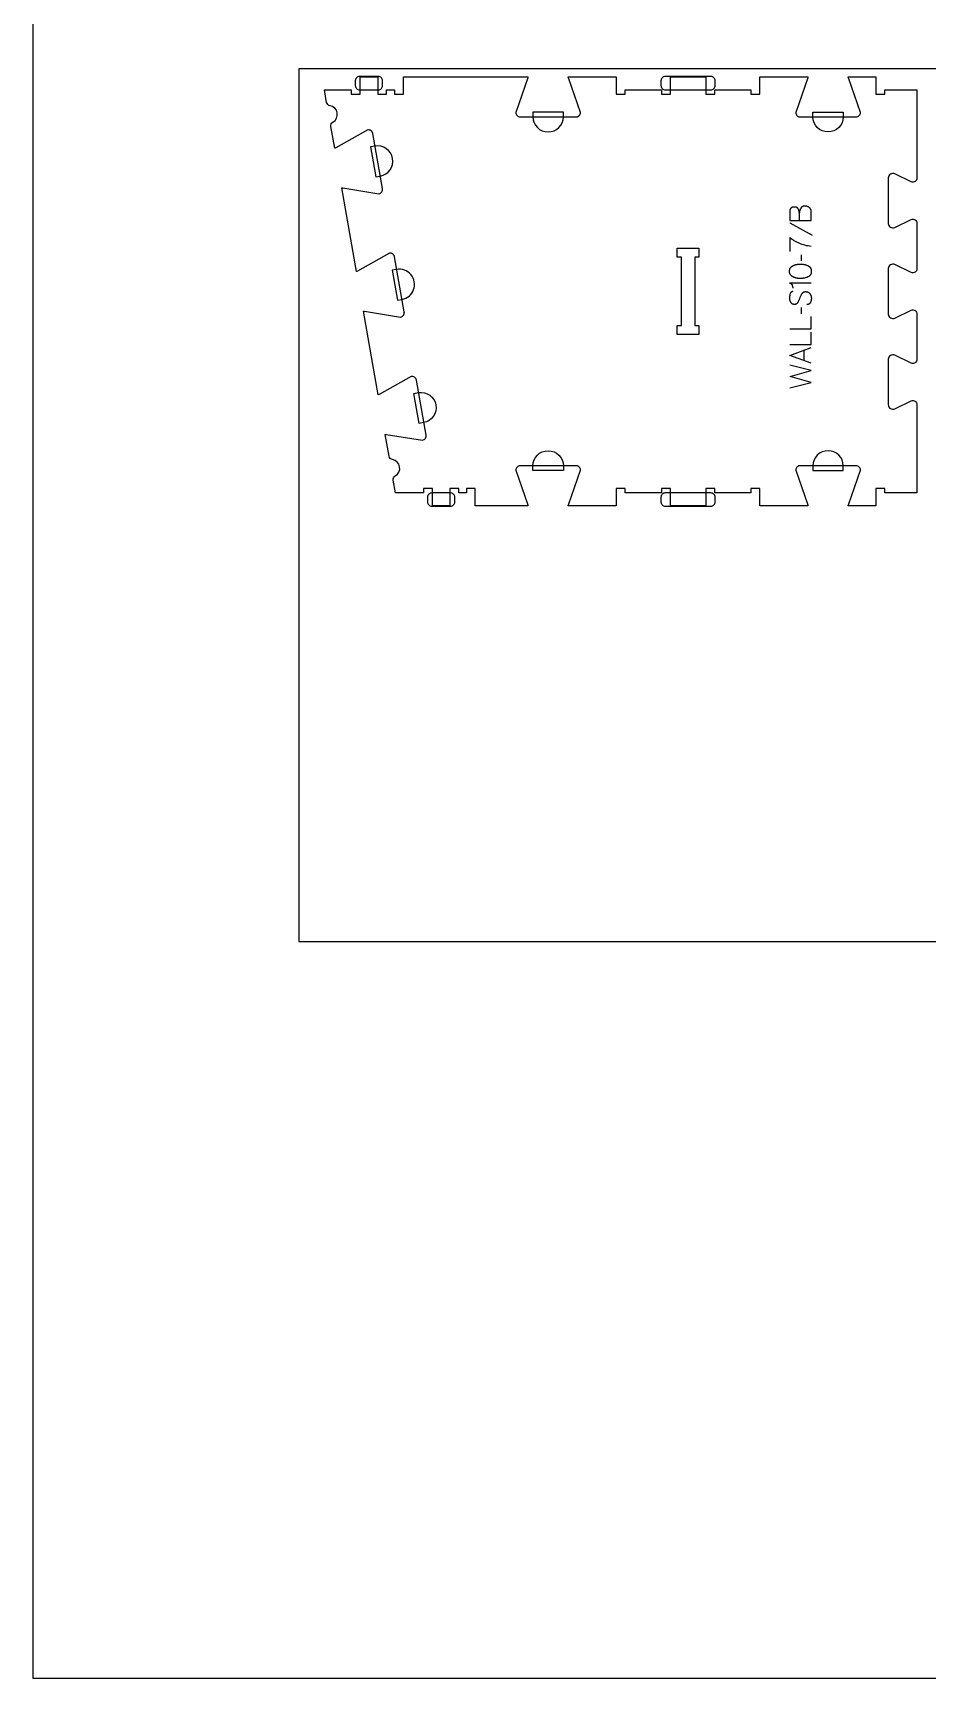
# Model space of a CAD drawing. Extents: x -1151 to 2032, y -10461 to -4867.
# Drawn here: x -1151 to 98, y -10461 to -8161 of the extents above; entities that cross this region are included whole.
import ezdxf

# ---------------------------------------------------------------- set-up
doc = ezdxf.new("R2010")
doc.units = 0
for name, color, linetype in [('0_SHEET_SPRUCEPLY_2440X122', 1, 'CONTINUOUS'), ('1_ANYTOOL_1MMDEEP_LABELS_S', 2, 'CONTINUOUS'), ('3_ANYTOOL_CUTTHROUGH_INSID', 4, 'CONTINUOUS'), ('4_ANYTOOL_CUTTHROUGH_OUTSI', 5, 'CONTINUOUS'), ('5_ANYTOOL_HALF_MILL_9MM_IN', 3, 'CONTINUOUS'), ('DONOTCUT', 18, 'CONTINUOUS')]:
    doc.layers.add(name, color=color, linetype=linetype)

msp = doc.modelspace()

# ---------------------------------------------------------------- linework, layer by layer
at = {"layer": '0_SHEET_SPRUCEPLY_2440X122'}
msp.add_lwpolyline([(-779.5, -8211.2), (-779.5, -9431.2), (1660.5, -9431.2), (1660.5, -8211.2)], close=True, dxfattribs=at)
at = {"layer": '1_ANYTOOL_1MMDEEP_LABELS_S'}
for points in [[(-93.9, -8423.3), (-63.9, -8423.3), (-63.9, -8413.6), (-63.9, -8411.1), (-63.9, -8410.9), (-63.9, -8410.7), (-63.9, -8410.4), (-63.9, -8410.2), (-63.9, -8410), (-63.9, -8409.8), (-63.9, -8409.6), (-64, -8409.4), (-64, -8409.2), (-64.1, -8409), (-64.1, -8408.8), (-64.2, -8408.6), (-64.2, -8408.4), (-64.3, -8408.2), (-64.4, -8408), (-64.4, -8407.8), (-64.5, -8407.7), (-64.6, -8407.5), (-64.7, -8407.3), (-64.8, -8407.1), (-64.9, -8407), (-65, -8406.8), (-65.1, -8406.7), (-65.3, -8406.5), (-65.4, -8406.3), (-65.5, -8406.2), (-65.7, -8406), (-65.8, -8405.9), (-66, -8405.8), (-66.1, -8405.6), (-66.3, -8405.5), (-66.5, -8405.4), (-66.6, -8405.2), (-66.8, -8405.1), (-67, -8405), (-67.1, -8404.9), (-67.3, -8404.8), (-67.5, -8404.6), (-67.7, -8404.5), (-67.8, -8404.4), (-68, -8404.3), (-68.2, -8404.3), (-68.4, -8404.2), (-68.6, -8404.1), (-68.8, -8404), (-68.9, -8403.9), (-69.1, -8403.9), (-69.3, -8403.8), (-69.5, -8403.7), (-69.7, -8403.7), (-69.9, -8403.6), (-70.1, -8403.6), (-70.3, -8403.5), (-70.5, -8403.5), (-70.7, -8403.4), (-70.9, -8403.4), (-71.1, -8403.4), (-71.3, -8403.3), (-71.5, -8403.3), (-71.7, -8403.3), (-71.9, -8403.3), (-72.1, -8403.3), (-72.3, -8403.3), (-72.5, -8403.3), (-72.7, -8403.3), (-73, -8403.3), (-73.2, -8403.3), (-73.5, -8403.3), (-73.7, -8403.3), (-73.9, -8403.4), (-74.1, -8403.4), (-74.4, -8403.5), (-74.6, -8403.5), (-74.8, -8403.6), (-75, -8403.6), (-75.2, -8403.7), (-75.4, -8403.8), (-75.6, -8403.8), (-75.8, -8403.9), (-76, -8404), (-76.1, -8404.1), (-76.2, -8404.1), (-76.2, -8404.1), (-76.3, -8404.2), (-76.4, -8404.2), (-76.5, -8404.3), (-76.6, -8404.4), (-76.7, -8404.4), (-76.7, -8404.5), (-76.8, -8404.5), (-76.9, -8404.6), (-77, -8404.7), (-77.1, -8404.7), (-77.1, -8404.8), (-77.2, -8404.8), (-77.3, -8404.9), (-77.4, -8405), (-77.4, -8405.1), (-77.5, -8405.1), (-77.6, -8405.2), (-77.6, -8405.3), (-77.7, -8405.4), (-77.8, -8405.5), (-78, -8405.7), (-78.1, -8405.8), (-78.2, -8406), (-78.3, -8406.2), (-78.5, -8406.6), (-78.7, -8406.9), (-78.9, -8407.3), (-79.1, -8407.7), (-79.3, -8408.1), (-79.4, -8408.5), (-79.6, -8408.9), (-79.7, -8409.3), (-79.9, -8409.7), (-80, -8410.1), (-80.1, -8410.6), (-80.2, -8411), (-80.2, -8411.4), (-80.3, -8411.9), (-80.4, -8412.3), (-80.4, -8412.8)], [(-80.3, -8423.3), (-80.4, -8412.8), (-80.4, -8412.4), (-80.5, -8412), (-80.5, -8411.6), (-80.6, -8411.2), (-80.6, -8410.9), (-80.7, -8410.5), (-80.8, -8410.1), (-80.9, -8409.8), (-81, -8409.4), (-81.1, -8409), (-81.2, -8408.7), (-81.4, -8408.4), (-81.5, -8408), (-81.6, -8407.7), (-81.8, -8407.4), (-82, -8407.1), (-82, -8407), (-82.1, -8406.9), (-82.1, -8406.8), (-82.1, -8406.8), (-82.2, -8406.7), (-82.2, -8406.6), (-82.3, -8406.6), (-82.3, -8406.5), (-82.4, -8406.4), (-82.5, -8406.3), (-82.5, -8406.3), (-82.6, -8406.2), (-82.6, -8406.2), (-82.7, -8406.1), (-82.8, -8406), (-82.8, -8406), (-82.9, -8405.9), (-82.9, -8405.9), (-83, -8405.8), (-83.1, -8405.7), (-83.2, -8405.7), (-83.2, -8405.6), (-83.3, -8405.6), (-83.4, -8405.5), (-83.4, -8405.5), (-83.5, -8405.4), (-83.6, -8405.4), (-83.7, -8405.4), (-83.8, -8405.3), (-83.8, -8405.3), (-83.9, -8405.2), (-84, -8405.2), (-84.1, -8405.1), (-84.2, -8405.1), (-84.4, -8405), (-84.6, -8405), (-84.7, -8404.9), (-84.9, -8404.9), (-85.1, -8404.8), (-85.4, -8404.8), (-85.6, -8404.7), (-85.8, -8404.7), (-86, -8404.6), (-86.2, -8404.6), (-86.5, -8404.6), (-86.7, -8404.6), (-87, -8404.6), (-87.2, -8404.6), (-87.5, -8404.6), (-87.9, -8404.6), (-88.1, -8404.6), (-88.3, -8404.6), (-88.4, -8404.6), (-88.6, -8404.6), (-88.8, -8404.6), (-89, -8404.7), (-89.2, -8404.7), (-89.3, -8404.7), (-89.5, -8404.8), (-89.7, -8404.8), (-89.8, -8404.8), (-90, -8404.9), (-90.2, -8404.9), (-90.3, -8405), (-90.5, -8405), (-90.6, -8405.1), (-90.7, -8405.2), (-90.9, -8405.2), (-91, -8405.3), (-91.2, -8405.4), (-91.3, -8405.4), (-91.4, -8405.5), (-91.5, -8405.6), (-91.7, -8405.7), (-91.8, -8405.8), (-91.9, -8405.8), (-92, -8405.9), (-92.1, -8406), (-92.2, -8406.1), (-92.3, -8406.2), (-92.4, -8406.3), (-92.5, -8406.4), (-92.6, -8406.6), (-92.7, -8406.7), (-92.8, -8406.8), (-92.9, -8406.9), (-93, -8407), (-93, -8407.2), (-93.1, -8407.3), (-93.2, -8407.4), (-93.2, -8407.6), (-93.3, -8407.7), (-93.4, -8407.9), (-93.4, -8408), (-93.5, -8408.2), (-93.5, -8408.3), (-93.6, -8408.5), (-93.6, -8408.6), (-93.7, -8408.8), (-93.7, -8409), (-93.8, -8409.1), (-93.8, -8409.3), (-93.8, -8409.5), (-93.8, -8409.7), (-93.9, -8409.9), (-93.9, -8410.1), (-93.9, -8410.2), (-93.9, -8410.4), (-93.9, -8410.8), (-93.9, -8411.2), (-93.9, -8423.3)], [(-93.5, -8426.8), (-62.7, -8443.9)], [(-63.9, -8459.7), (-66.1, -8459.4), (-68.3, -8459), (-70.5, -8458.6), (-72.6, -8458.1), (-76.6, -8456.9), (-77.7, -8456.5), (-78.7, -8456.1), (-79.8, -8455.7), (-80.7, -8455.3), (-84, -8453.8), (-84.9, -8453.3), (-85.9, -8452.8), (-86.8, -8452.3), (-87.8, -8451.7), (-88.7, -8451.1), (-89.7, -8450.5), (-90.6, -8449.8), (-91.6, -8449.1), (-93.9, -8447.3), (-93.9, -8466.9)], [(-77.8, -8471.2), (-77.7, -8480)], [(-89.4, -8522.8), (-89.5, -8522.8), (-89.6, -8522.8), (-89.7, -8522.8), (-89.8, -8522.8), (-89.9, -8522.8), (-90, -8522.8), (-90.1, -8522.9), (-90.2, -8522.9), (-90.3, -8522.9), (-90.3, -8522.9), (-90.4, -8522.9), (-90.5, -8522.9), (-90.6, -8523), (-90.7, -8523), (-90.7, -8523), (-90.8, -8523), (-90.9, -8523.1), (-91, -8523.1), (-91.1, -8523.1), (-91.1, -8523.2), (-91.2, -8523.2), (-91.3, -8523.2), (-91.3, -8523.3), (-91.4, -8523.3), (-91.5, -8523.3), (-91.6, -8523.4), (-91.6, -8523.4), (-91.7, -8523.5), (-91.7, -8523.5), (-91.8, -8523.6), (-91.9, -8523.6), (-91.9, -8523.7), (-92, -8523.7), (-92.1, -8523.8), (-92.1, -8523.8), (-92.2, -8523.9), (-92.2, -8524), (-92.3, -8524), (-92.3, -8524.1), (-92.4, -8524.2), (-92.4, -8524.2), (-92.5, -8524.3), (-92.5, -8524.4), (-92.6, -8524.4), (-92.6, -8524.5), (-92.7, -8524.6), (-92.7, -8524.6), (-92.8, -8524.7), (-92.8, -8524.8), (-92.9, -8524.9), (-92.9, -8525), (-93, -8525.1), (-93.1, -8525.3), (-93.1, -8525.5), (-93.2, -8525.7), (-93.3, -8525.9), (-93.3, -8526.1), (-93.6, -8526.9), (-93.8, -8527.7), (-93.9, -8528.5), (-94.1, -8529.2), (-94.1, -8529.6), (-94.2, -8530), (-94.2, -8530.4), (-94.2, -8530.7), (-94.3, -8531.1), (-94.3, -8531.5), (-94.3, -8531.8), (-94.3, -8532.2), (-94.3, -8532.4), (-94.3, -8532.6), (-94.3, -8532.8), (-94.3, -8533), (-94.2, -8533.2), (-94.2, -8533.3), (-94.2, -8533.5), (-94.2, -8533.7), (-94.1, -8533.9), (-94.1, -8534.1), (-94.1, -8534.3), (-94, -8534.4), (-94, -8534.6), (-93.9, -8534.8), (-93.9, -8535), (-93.8, -8535.2), (-93.8, -8535.3), (-93.7, -8535.5), (-93.6, -8535.7), (-93.6, -8535.8), (-93.5, -8536), (-93.4, -8536.2), (-93.3, -8536.4), (-93.3, -8536.5), (-93.2, -8536.7), (-93.1, -8536.8), (-93, -8537), (-92.9, -8537.2), (-92.8, -8537.3), (-92.7, -8537.5), (-92.6, -8537.6), (-92.5, -8537.8), (-92.4, -8538), (-92.2, -8538.1), (-92.1, -8538.2), (-92, -8538.4), (-91.9, -8538.5), (-91.7, -8538.6), (-91.6, -8538.8), (-91.5, -8538.9), (-91.3, -8539), (-91.2, -8539.1), (-91, -8539.2), (-90.9, -8539.3), (-90.7, -8539.4), (-90.6, -8539.5), (-90.4, -8539.6), (-90.3, -8539.7), (-90.1, -8539.7), (-89.9, -8539.8), (-89.8, -8539.9), (-89.6, -8539.9), (-89.4, -8540), (-89.2, -8540), (-89, -8540.1), (-88.9, -8540.1), (-88.7, -8540.2), (-88.5, -8540.2), (-88.3, -8540.2), (-88.1, -8540.3), (-87.9, -8540.3), (-87.7, -8540.3), (-87.5, -8540.3), (-87.3, -8540.3), (-87, -8540.3), (-86.8, -8540.3), (-86.6, -8540.3), (-86.4, -8540.2), (-86.2, -8540.2), (-86, -8540.2), (-85.8, -8540.2), (-85.6, -8540.1), (-85.5, -8540.1), (-85.3, -8540), (-85.1, -8540), (-84.9, -8539.9), (-84.8, -8539.9), (-84.7, -8539.8), (-84.7, -8539.8), (-84.6, -8539.7), (-84.5, -8539.7), (-84.4, -8539.7), (-84.3, -8539.6), (-84.3, -8539.6), (-84.2, -8539.5), (-84.1, -8539.5), (-84, -8539.4), (-83.9, -8539.4), (-83.9, -8539.3), (-83.8, -8539.3), (-83.7, -8539.2), (-83.7, -8539.2), (-83.6, -8539.1), (-83.5, -8539.1), (-83.4, -8539), (-83.4, -8539), (-83.3, -8538.9), (-83.2, -8538.8), (-83.2, -8538.8), (-83.1, -8538.7), (-83, -8538.6), (-82.9, -8538.4), (-82.7, -8538.3), (-82.6, -8538.1), (-82.5, -8538), (-82.4, -8537.8), (-82.3, -8537.6), (-82.2, -8537.5), (-81.8, -8536.7), (-81.4, -8536), (-81.1, -8535.3), (-80.7, -8534.5), (-80.4, -8533.7), (-80, -8532.9), (-79.7, -8532.1), (-79.4, -8531.3), (-79.1, -8530.5), (-78.8, -8529.7), (-78.4, -8528.9), (-78, -8528.1), (-77.7, -8527.4), (-77.3, -8526.6), (-76.9, -8525.9), (-76.5, -8525.2), (-76.3, -8525.1), (-76.2, -8524.9), (-76.1, -8524.8), (-76.1, -8524.7), (-76, -8524.6), (-75.9, -8524.5), (-75.9, -8524.5), (-75.8, -8524.4), (-75.7, -8524.3), (-75.7, -8524.3), (-75.6, -8524.2), (-75.5, -8524.1), (-75.5, -8524.1), (-75.4, -8524), (-75.3, -8524), (-75.3, -8523.9), (-75.2, -8523.9), (-75.1, -8523.8), (-75, -8523.7), (-75, -8523.7), (-74.9, -8523.6), (-74.8, -8523.6), (-74.7, -8523.5), (-74.7, -8523.5), (-74.6, -8523.5), (-74.5, -8523.4), (-74.4, -8523.4), (-74.3, -8523.3), (-74.2, -8523.3), (-74.2, -8523.3), (-74.1, -8523.2), (-74, -8523.2), (-73.9, -8523.2), (-73.8, -8523.1), (-73.7, -8523.1), (-73.6, -8523.1), (-73.5, -8523), (-73.3, -8523), (-73.1, -8523), (-73, -8522.9), (-72.8, -8522.9), (-72.6, -8522.9), (-72.3, -8522.8), (-72.1, -8522.8), (-71.9, -8522.8), (-71.7, -8522.8), (-71.5, -8522.8), (-71.2, -8522.8), (-71, -8522.8), (-70.8, -8522.9), (-70.6, -8522.9), (-70.3, -8522.9), (-70.1, -8523), (-69.9, -8523), (-69.7, -8523.1), (-69.5, -8523.1), (-69.3, -8523.2), (-69.1, -8523.2), (-68.9, -8523.3), (-68.7, -8523.4), (-68.5, -8523.4), (-68.3, -8523.5), (-68.1, -8523.6), (-67.9, -8523.7), (-67.8, -8523.8), (-67.6, -8523.9), (-67.4, -8524), (-67.3, -8524.1), (-67.1, -8524.2), (-66.9, -8524.3), (-66.8, -8524.5), (-66.6, -8524.6), (-66.5, -8524.7), (-66.4, -8524.9), (-66.2, -8525), (-66.1, -8525.2), (-66, -8525.3), (-65.8, -8525.5), (-65.7, -8525.7), (-65.6, -8525.8), (-65.5, -8526), (-65.2, -8526.4), (-65, -8526.7), (-64.8, -8527.1), (-64.7, -8527.5), (-64.5, -8527.9), (-64.3, -8528.2), (-64.3, -8528.4), (-64.2, -8528.6), (-64.1, -8528.8), (-64.1, -8529), (-64, -8529.2), (-64, -8529.4), (-63.9, -8529.6), (-63.9, -8529.8), (-63.8, -8530), (-63.8, -8530.2), (-63.8, -8530.4), (-63.7, -8530.6), (-63.7, -8530.8), (-63.7, -8531), (-63.6, -8531.4), (-63.6, -8531.8), (-63.6, -8532.2), (-63.6, -8532.6), (-63.6, -8533), (-63.6, -8533.4), (-63.7, -8533.8), (-63.7, -8534.2), (-63.8, -8534.6), (-63.9, -8535), (-64, -8535.4), (-64.1, -8535.8), (-64.2, -8536.1), (-64.3, -8536.5), (-64.5, -8536.9), (-64.6, -8537.2), (-64.8, -8537.6), (-65, -8537.9), (-65.1, -8538.3), (-65.2, -8538.4), (-65.3, -8538.6), (-65.5, -8538.8), (-65.6, -8538.9), (-65.7, -8539.1), (-65.8, -8539.2), (-65.9, -8539.3), (-66, -8539.5), (-66.2, -8539.6), (-66.3, -8539.7), (-66.4, -8539.8), (-66.5, -8539.9), (-66.6, -8540), (-66.7, -8540.1), (-66.7, -8540.1), (-66.8, -8540.2), (-66.9, -8540.2), (-67, -8540.2), (-67, -8540.3), (-67.1, -8540.3), (-67.2, -8540.4), (-67.3, -8540.4), (-67.3, -8540.5), (-67.4, -8540.5), (-67.5, -8540.5), (-67.6, -8540.6), (-67.6, -8540.6), (-67.7, -8540.6), (-67.8, -8540.7), (-67.9, -8540.7), (-68, -8540.7), (-68, -8540.8), (-68.2, -8540.8), (-68.4, -8540.8), (-68.5, -8540.9), (-68.7, -8540.9), (-68.9, -8541), (-69.1, -8541), (-69.3, -8541), (-69.4, -8541), (-69.6, -8541), (-69.8, -8541)], [(-63.9, -8510.9), (-94, -8510.9), (-93.8, -8511), (-93.7, -8511), (-93.5, -8511), (-93.4, -8511), (-93.3, -8511.1), (-93.1, -8511.1), (-93, -8511.2), (-92.9, -8511.2), (-92.7, -8511.3), (-92.6, -8511.3), (-92.5, -8511.3), (-92.5, -8511.4), (-92.4, -8511.4), (-92.4, -8511.4), (-92.3, -8511.5), (-92.2, -8511.5), (-92.2, -8511.5), (-92.1, -8511.6), (-92.1, -8511.6), (-92, -8511.7), (-92, -8511.7), (-91.9, -8511.7), (-91.9, -8511.8), (-91.8, -8511.8), (-91.8, -8511.9), (-91.7, -8511.9), (-91.7, -8512), (-91.6, -8512), (-91.6, -8512), (-91.5, -8512.1), (-91.5, -8512.1), (-91.4, -8512.2), (-91.3, -8512.3), (-91.2, -8512.4), (-91.2, -8512.5), (-91.1, -8512.6), (-91, -8512.8), (-90.9, -8512.9), (-90.8, -8513), (-90.8, -8513.1), (-90.7, -8513.3), (-90.6, -8513.4), (-90.6, -8513.5), (-90.5, -8513.8), (-90.4, -8514.1), (-90.3, -8514.4), (-90.2, -8514.7), (-90.1, -8515), (-90, -8515.2), (-89.9, -8515.5), (-89.9, -8515.8), (-89.8, -8516.1), (-89.8, -8516.3), (-89.7, -8516.6), (-89.7, -8516.9), (-89.6, -8517.1), (-89.6, -8517.4), (-89.6, -8517.7), (-89.6, -8517.9)], [(-77.8, -8545), (-77.7, -8553.8)], [(-93.9, -8574.8), (-63.9, -8574.8), (-63.9, -8557.7)], [(-93.9, -8596.6), (-63.9, -8596.6), (-63.9, -8579.5)], [(-63.9, -8622.8), (-93.9, -8611.9), (-63.9, -8600.9)], [(-73.5, -8619.4), (-73.5, -8604.4)], [(-93.9, -8657.5), (-63.9, -8649.8), (-93, -8641.4), (-63.9, -8632.9), (-93.9, -8625.4)]]:
    msp.add_lwpolyline(points, dxfattribs=at)
msp.add_lwpolyline([(-94.2, -8494.4), (-94.2, -8494.1), (-94.2, -8493.7), (-94.2, -8493.5), (-94.1, -8493.3), (-94.1, -8493.2), (-94.1, -8493), (-94.1, -8492.8), (-94.1, -8492.7), (-94, -8492.5), (-94, -8492.3), (-94, -8492.2), (-93.9, -8492), (-93.9, -8491.8), (-93.8, -8491.7), (-93.8, -8491.5), (-93.7, -8491.4), (-93.7, -8491.2), (-93.6, -8491.1), (-93.5, -8490.9), (-93.5, -8490.8), (-93.4, -8490.7), (-93.3, -8490.5), (-93.3, -8490.4), (-93.2, -8490.2), (-93.1, -8490.1), (-93, -8490), (-93, -8489.8), (-92.9, -8489.7), (-92.8, -8489.6), (-92.7, -8489.5), (-92.5, -8489.2), (-92.3, -8489), (-92.1, -8488.8), (-91.9, -8488.5), (-91.6, -8488.3), (-91.4, -8488.1), (-91.2, -8487.9), (-91, -8487.7), (-90.7, -8487.5), (-90.5, -8487.3), (-90.2, -8487.1), (-89.9, -8487), (-89.7, -8486.8), (-89.4, -8486.6), (-89.1, -8486.5), (-88.8, -8486.3), (-88.5, -8486.2), (-88.2, -8486.1), (-87.9, -8485.9), (-87.6, -8485.8), (-87.3, -8485.7), (-87, -8485.6), (-86.7, -8485.5), (-86.4, -8485.4), (-86.1, -8485.3), (-85.7, -8485.2), (-85.4, -8485.1), (-85.1, -8485), (-84.8, -8484.9), (-84.4, -8484.8), (-83.7, -8484.7), (-83.1, -8484.6), (-82.4, -8484.5), (-81.7, -8484.5), (-81.1, -8484.4), (-80.4, -8484.3), (-79.8, -8484.3), (-79.2, -8484.3), (-78.6, -8484.3), (-77.9, -8484.3), (-77.3, -8484.3), (-76.7, -8484.4), (-76.1, -8484.4), (-75.5, -8484.5), (-74.9, -8484.6), (-74.2, -8484.7), (-73.6, -8484.8), (-73, -8484.9), (-72.4, -8485.1), (-71.8, -8485.3), (-71.1, -8485.5), (-70.5, -8485.7), (-69.9, -8485.9), (-69.3, -8486.1), (-68.7, -8486.4), (-68.4, -8486.5), (-68.1, -8486.7), (-67.8, -8486.8), (-67.6, -8486.9), (-67.5, -8487), (-67.4, -8487.1), (-67.2, -8487.2), (-67.1, -8487.2), (-67, -8487.3), (-66.8, -8487.4), (-66.7, -8487.5), (-66.6, -8487.6), (-66.5, -8487.7), (-66.4, -8487.8), (-66.3, -8487.9), (-66.1, -8488), (-66, -8488.1), (-65.9, -8488.2), (-65.8, -8488.3), (-65.7, -8488.4), (-65.6, -8488.5), (-65.5, -8488.6), (-65.4, -8488.7), (-65.3, -8488.9), (-65.3, -8489), (-65.2, -8489.1), (-65.1, -8489.2), (-65, -8489.3), (-64.9, -8489.5), (-64.9, -8489.6), (-64.8, -8489.7), (-64.7, -8489.9), (-64.6, -8490), (-64.6, -8490.1), (-64.5, -8490.3), (-64.4, -8490.4), (-64.4, -8490.5), (-64.3, -8490.7), (-64.3, -8490.8), (-64.2, -8491), (-64.2, -8491.1), (-64.1, -8491.3), (-64.1, -8491.4), (-64, -8491.6), (-64, -8491.7), (-63.9, -8492), (-63.9, -8492.3), (-63.8, -8492.7), (-63.8, -8493), (-63.7, -8493.4), (-63.7, -8493.7), (-63.7, -8494.1), (-63.7, -8494.4), (-63.7, -8494.8), (-63.7, -8495.2), (-63.7, -8495.5), (-63.8, -8495.8), (-63.8, -8496.2), (-63.9, -8496.5), (-63.9, -8496.8), (-64, -8497), (-64, -8497.1), (-64, -8497.3), (-64.1, -8497.4), (-64.1, -8497.6), (-64.2, -8497.7), (-64.2, -8497.9), (-64.3, -8498), (-64.3, -8498.2), (-64.4, -8498.3), (-64.5, -8498.4), (-64.5, -8498.6), (-64.6, -8498.7), (-64.6, -8498.8), (-64.7, -8499), (-64.8, -8499.1), (-64.9, -8499.2), (-64.9, -8499.4), (-65, -8499.5), (-65.1, -8499.6), (-65.2, -8499.7), (-65.3, -8499.8), (-65.4, -8500), (-65.5, -8500.1), (-65.5, -8500.2), (-65.6, -8500.3), (-65.7, -8500.4), (-65.8, -8500.5), (-66, -8500.6), (-66.1, -8500.7), (-66.2, -8500.8), (-66.3, -8500.9), (-66.4, -8501), (-66.5, -8501.1), (-66.6, -8501.2), (-66.7, -8501.3), (-66.9, -8501.4), (-67, -8501.5), (-67.1, -8501.6), (-67.3, -8501.7), (-67.4, -8501.7), (-67.5, -8501.8), (-67.7, -8501.9), (-67.8, -8502), (-68.1, -8502.1), (-68.4, -8502.3), (-68.7, -8502.4), (-69.3, -8502.7), (-70, -8502.9), (-70.6, -8503.1), (-71.2, -8503.3), (-71.8, -8503.5), (-72.4, -8503.7), (-73.1, -8503.8), (-73.7, -8504), (-74.3, -8504.1), (-74.9, -8504.2), (-75.5, -8504.3), (-76.2, -8504.4), (-76.8, -8504.4), (-77.4, -8504.5), (-78, -8504.5), (-78.6, -8504.5), (-79.2, -8504.5), (-79.8, -8504.5), (-80.5, -8504.4), (-81.1, -8504.4), (-81.8, -8504.3), (-82.4, -8504.3), (-83.1, -8504.2), (-83.8, -8504.1), (-84.1, -8504), (-84.5, -8503.9), (-84.8, -8503.9), (-85.1, -8503.8), (-85.5, -8503.7), (-85.8, -8503.6), (-86.1, -8503.5), (-86.4, -8503.4), (-86.7, -8503.3), (-87, -8503.2), (-87.4, -8503.1), (-87.7, -8503), (-88, -8502.9), (-88.3, -8502.7), (-88.6, -8502.6), (-88.8, -8502.4), (-89.1, -8502.3), (-89.4, -8502.1), (-89.7, -8502), (-90, -8501.8), (-90.2, -8501.6), (-90.5, -8501.5), (-90.7, -8501.3), (-91, -8501.1), (-91.2, -8500.9), (-91.4, -8500.7), (-91.7, -8500.5), (-91.9, -8500.3), (-92.1, -8500), (-92.3, -8499.8), (-92.5, -8499.6), (-92.7, -8499.3), (-92.8, -8499.2), (-92.9, -8499.1), (-93, -8499), (-93, -8498.8), (-93.1, -8498.7), (-93.2, -8498.6), (-93.3, -8498.4), (-93.3, -8498.3), (-93.4, -8498.2), (-93.5, -8498), (-93.5, -8497.9), (-93.6, -8497.7), (-93.7, -8497.6), (-93.7, -8497.4), (-93.8, -8497.3), (-93.8, -8497.1), (-93.9, -8497), (-93.9, -8496.8), (-94, -8496.7), (-94, -8496.5), (-94, -8496.3), (-94.1, -8496.2), (-94.1, -8496), (-94.1, -8495.8), (-94.1, -8495.7), (-94.1, -8495.5), (-94.2, -8495.3), (-94.2, -8495.2), (-94.2, -8494.8)], close=True, dxfattribs=at)
at = {"layer": '3_ANYTOOL_CUTTHROUGH_INSID', "color": 4}
msp.add_lwpolyline([(-250.8, -8462.2), (-220.6, -8462.2), (-220.6, -8474.7), (-226.6, -8474.7), (-226.6, -8570.2), (-220.6, -8570.2), (-220.6, -8582.7), (-251.1, -8582.7), (-251.1, -8570.2), (-245.1, -8570.2), (-245.1, -8474.7), (-251.1, -8474.7), (-251.1, -8462.2)], close=True, dxfattribs=at)
at = {"layer": '4_ANYTOOL_CUTTHROUGH_OUTSI', "color": 5}
msp.add_lwpolyline([(-633.3, -8222.7), (-459.5, -8222.7, -0.061485), (-459.7, -8224), (-476.6, -8272.3), (-476.6, -8272.4), (-476.6, -8272.4), (-476.6, -8272.4, 0.414214), (-470.4, -8278.7), (-392.4, -8278.7), (-392.2, -8278.7), (-392.1, -8278.6), (-391.9, -8278.6), (-391.8, -8278.6), (-391.6, -8278.6), (-391.5, -8278.6), (-391.3, -8278.6), (-391.2, -8278.5), (-391, -8278.5), (-390.9, -8278.5), (-390.7, -8278.4), (-390.6, -8278.4), (-390.4, -8278.3), (-390.3, -8278.3), (-390.1, -8278.2), (-390, -8278.2), (-389.8, -8278.1), (-389.7, -8278.1), (-389.5, -8278), (-389.4, -8277.9), (-389.3, -8277.8), (-389.1, -8277.8), (-389, -8277.7), (-388.9, -8277.6), (-388.8, -8277.5), (-388.6, -8277.4), (-388.5, -8277.3), (-388.4, -8277.2), (-388.3, -8277.1), (-388.2, -8277), (-388, -8276.9), (-387.9, -8276.8, 0.198912), (-386.1, -8272.4), (-386.1, -8272.4), (-386.1, -8272.3), (-403, -8224), (-403, -8224, -0.061485), (-403.3, -8222.7), (-385.8, -8222.7), (-336.1, -8222.7), (-336.1, -8246.7), (-323.6, -8246.7), (-323.6, -8240.7), (-273.1, -8240.7), (-273.1, -8246.7), (-260.6, -8246.7), (-260.6, -8222.7), (-211.1, -8222.7), (-211.1, -8246.7), (-198.6, -8246.7), (-198.6, -8240.7), (-148.1, -8240.7), (-148.1, -8246.7), (-135.6, -8246.7), (-135.6, -8222.7), (-85.8, -8222.7), (-68.4, -8222.7), (-68.4, -8222.7, -0.061486), (-68.6, -8224), (-85.5, -8272.3), (-85.5, -8272.4), (-85.5, -8272.4), (-85.5, -8272.4, 0.198912), (-83.7, -8276.8), (-83.6, -8276.9), (-83.5, -8277), (-83.4, -8277.1), (-83.2, -8277.2), (-83.1, -8277.3), (-83, -8277.4), (-82.9, -8277.5), (-82.8, -8277.6), (-82.6, -8277.7), (-82.5, -8277.8), (-82.4, -8277.8), (-82.2, -8277.9), (-82.1, -8278), (-81.9, -8278.1), (-81.8, -8278.1), (-81.7, -8278.2), (-81.5, -8278.2), (-81.4, -8278.3), (-81.2, -8278.3), (-81.1, -8278.4), (-80.9, -8278.4), (-80.8, -8278.5), (-80.6, -8278.5), (-80.5, -8278.5), (-80.3, -8278.6), (-80.2, -8278.6), (-80, -8278.6), (-79.9, -8278.6), (-79.7, -8278.6), (-79.6, -8278.6), (-79.4, -8278.7), (-79.3, -8278.7), (-1.3, -8278.7, 0.414214), (5, -8272.4), (5, -8272.4), (5, -8272.3), (-11.9, -8224), (-11.9, -8224, -0.061485), (-12.2, -8222.7), (26.4, -8222.7), (26.4, -8246.7), (38.9, -8246.7), (38.9, -8240.7), (83.9, -8240.7), (83.9, -8364.1), (83.9, -8364.1, -0.551268), (75.7, -8369.2), (52.9, -8358.4, 0.551268), (43.9, -8364), (43.9, -8427.4, 0.257375), (46.8, -8432.7, 0.257375), (52.9, -8433), (75.7, -8422.2, -0.551268), (83.9, -8427.4), (83.9, -8490.8, -0.551268), (75.7, -8495.9), (52.9, -8485.1, 0.551268), (43.9, -8490.7), (43.9, -8554.1, 0.551268), (52.9, -8559.7), (75.7, -8548.9, -0.551268), (83.9, -8554.1), (83.9, -8617.4, -0.551268), (75.7, -8622.6), (52.9, -8611.8, 0.551268), (43.9, -8617.4), (43.9, -8680.8, 0.551268), (52.9, -8686.4), (75.7, -8675.6, -0.551268), (83.9, -8680.8), (83.9, -8804.2), (38.9, -8804.2), (38.9, -8798.2), (26.4, -8798.2), (26.4, -8822.2), (-12.2, -8822.2), (-12.2, -8822.2, -0.061485), (-11.9, -8820.8), (5, -8772.5), (5, -8772.4), (5, -8772.4), (5, -8772.4, 0.414214), (-1.3, -8766.2), (-79.3, -8766.2), (-79.4, -8766.2), (-79.6, -8766.2), (-79.7, -8766.2), (-79.9, -8766.2), (-80, -8766.2), (-80.2, -8766.2), (-80.3, -8766.2), (-80.5, -8766.3), (-80.6, -8766.3), (-80.8, -8766.3), (-80.9, -8766.4), (-81.1, -8766.4), (-81.2, -8766.5), (-81.4, -8766.5), (-81.5, -8766.6), (-81.7, -8766.6), (-81.8, -8766.7), (-81.9, -8766.8), (-82.1, -8766.8), (-82.2, -8766.9), (-82.4, -8767), (-82.5, -8767), (-82.6, -8767.1), (-82.8, -8767.2), (-82.9, -8767.3), (-83, -8767.4), (-83.1, -8767.5), (-83.2, -8767.6), (-83.4, -8767.7), (-83.5, -8767.8), (-83.6, -8767.9), (-83.7, -8768, 0.198912), (-85.5, -8772.4), (-85.5, -8772.4), (-85.5, -8772.5), (-68.6, -8820.8), (-68.6, -8820.8, -0.061485), (-68.4, -8822.2), (-85.8, -8822.2), (-135.6, -8822.2), (-135.6, -8798.2), (-148.1, -8798.2), (-148.1, -8804.2), (-198.6, -8804.2), (-198.6, -8798.2), (-211.1, -8798.2), (-211.1, -8822.2), (-260.6, -8822.2), (-260.6, -8798.2), (-273.1, -8798.2), (-273.1, -8804.2), (-323.6, -8804.2), (-323.6, -8798.2), (-336.1, -8798.2), (-336.1, -8822.2), (-385.8, -8822.2), (-403.3, -8822.2), (-403.3, -8822.2, -0.061485), (-403, -8820.8), (-386.1, -8772.5), (-386.1, -8772.4), (-386.1, -8772.4), (-386.1, -8772.4, 0.198912), (-387.9, -8768), (-388, -8767.9), (-388.2, -8767.8), (-388.3, -8767.7), (-388.4, -8767.6), (-388.5, -8767.5), (-388.6, -8767.4), (-388.8, -8767.3), (-388.9, -8767.2), (-389, -8767.1), (-389.1, -8767), (-389.3, -8767), (-389.4, -8766.9), (-389.5, -8766.8), (-389.7, -8766.8), (-389.8, -8766.7), (-390, -8766.6), (-390.1, -8766.6), (-390.3, -8766.5), (-390.4, -8766.5), (-390.6, -8766.4), (-390.7, -8766.4), (-390.9, -8766.3), (-391, -8766.3), (-391.2, -8766.3), (-391.3, -8766.2), (-391.5, -8766.2), (-391.6, -8766.2), (-391.8, -8766.2), (-391.9, -8766.2), (-392.1, -8766.2), (-392.2, -8766.2), (-392.4, -8766.2), (-470.4, -8766.2, 0.414214), (-476.6, -8772.4), (-476.6, -8772.4), (-476.6, -8772.5), (-459.7, -8820.8), (-459.7, -8820.8, -0.061485), (-459.5, -8822.2), (-533.1, -8822.2), (-533.1, -8798.2), (-545.6, -8798.2), (-545.6, -8804.2), (-556.1, -8804.2), (-556.1, -8798.2), (-568.6, -8798.2), (-568.6, -8822.2), (-593.1, -8822.2), (-593.1, -8798.2), (-605.6, -8798.2), (-605.6, -8804.2), (-644.6, -8804.2), (-647.7, -8786.4), (-647.7, -8786.4, -0.317837), (-644.9, -8780.4, 0.317837), (-638.8, -8767.6, 0.317837), (-648.9, -8757.6, -0.317837), (-653.6, -8752.9), (-659, -8722.3, -0.061485), (-657.6, -8722.3), (-607.1, -8730.5), (-607, -8730.5), (-607, -8730.5, 0.198912), (-603, -8728), (-602.9, -8727.8), (-602.8, -8727.7), (-602.8, -8727.6), (-602.7, -8727.4), (-602.6, -8727.3), (-602.5, -8727.2), (-602.5, -8727), (-602.4, -8726.9), (-602.3, -8726.8), (-602.3, -8726.6), (-602.2, -8726.5), (-602.2, -8726.3), (-602.1, -8726.2), (-602.1, -8726), (-602.1, -8725.9), (-602, -8725.7), (-602, -8725.6), (-602, -8725.4), (-601.9, -8725.3), (-601.9, -8725.1), (-601.9, -8725), (-601.9, -8724.8), (-601.9, -8724.6), (-601.9, -8724.5), (-601.9, -8724.3), (-601.9, -8724.2), (-601.9, -8724), (-601.9, -8723.9), (-601.9, -8723.7), (-601.9, -8723.6), (-601.9, -8723.4), (-602, -8723.3), (-615.5, -8646.5, 0.414214), (-622.8, -8641.4), (-622.8, -8641.4), (-622.8, -8641.4), (-667.4, -8666.5), (-667.4, -8666.5, -0.061485), (-668.8, -8666.9), (-689.4, -8550, -0.061485), (-688, -8550), (-637.5, -8558.3), (-637.5, -8558.3), (-637.4, -8558.3), (-637.4, -8558.3, 0.198912), (-633.4, -8555.7), (-633.3, -8555.6), (-633.2, -8555.5), (-633.1, -8555.3), (-633.1, -8555.2), (-633, -8555.1), (-632.9, -8554.9), (-632.8, -8554.8), (-632.8, -8554.7), (-632.7, -8554.5), (-632.7, -8554.4), (-632.6, -8554.2), (-632.6, -8554.1), (-632.5, -8553.9), (-632.5, -8553.8), (-632.4, -8553.6), (-632.4, -8553.5), (-632.4, -8553.3), (-632.3, -8553.2), (-632.3, -8553), (-632.3, -8552.9), (-632.3, -8552.7), (-632.3, -8552.6), (-632.3, -8552.4), (-632.2, -8552.3), (-632.2, -8552.1), (-632.2, -8551.9), (-632.3, -8551.8), (-632.3, -8551.6), (-632.3, -8551.5), (-632.3, -8551.3), (-632.3, -8551.2), (-632.3, -8551), (-645.9, -8474.2), (-645.9, -8474.1), (-645.9, -8473.9), (-646, -8473.8), (-646, -8473.6), (-646.1, -8473.5), (-646.1, -8473.3), (-646.2, -8473.2), (-646.2, -8473.1), (-646.3, -8472.9), (-646.3, -8472.8), (-646.4, -8472.6), (-646.5, -8472.5), (-646.5, -8472.4), (-646.6, -8472.2), (-646.7, -8472.1), (-646.8, -8472), (-646.9, -8471.8), (-646.9, -8471.7), (-647, -8471.6), (-647.1, -8471.4), (-647.2, -8471.3), (-647.3, -8471.2), (-647.4, -8471.1), (-647.5, -8471), (-647.6, -8470.9), (-647.8, -8470.8), (-647.9, -8470.7), (-648, -8470.6), (-648.1, -8470.5), (-648.2, -8470.4), (-648.3, -8470.3), (-648.5, -8470.2, 0.198912), (-653.1, -8469.2), (-653.2, -8469.2), (-653.2, -8469.2), (-697.8, -8494.2), (-697.8, -8494.2, -0.061485), (-699.1, -8494.7), (-719.8, -8377.8, -0.061485), (-718.3, -8377.8), (-667.9, -8386), (-667.8, -8386), (-667.8, -8386), (-667.8, -8386, 0.414214), (-662.7, -8378.8), (-676.3, -8302), (-676.3, -8301.8), (-676.3, -8301.7), (-676.4, -8301.5), (-676.4, -8301.4), (-676.4, -8301.3), (-676.5, -8301.1), (-676.5, -8301), (-676.6, -8300.8), (-676.6, -8300.7), (-676.7, -8300.5), (-676.8, -8300.4), (-676.8, -8300.3), (-676.9, -8300.1), (-677, -8300), (-677.1, -8299.8), (-677.1, -8299.7), (-677.2, -8299.6), (-677.3, -8299.5), (-677.4, -8299.3), (-677.5, -8299.2), (-677.6, -8299.1), (-677.7, -8299), (-677.8, -8298.9), (-677.9, -8298.7), (-678, -8298.6), (-678.1, -8298.5), (-678.2, -8298.4), (-678.4, -8298.3), (-678.5, -8298.2), (-678.6, -8298.1), (-678.7, -8298), (-678.8, -8298, 0.198912), (-683.5, -8296.9), (-683.5, -8296.9), (-728.2, -8322), (-728.2, -8322, -0.061485), (-729.5, -8322.4), (-734.9, -8291.8, -0.317837), (-732.1, -8285.8, 0.317837), (-726, -8273, 0.317837), (-736.1, -8263, -0.317837), (-740.8, -8258.4), (-743.9, -8240.7), (-706.5, -8240.7), (-706.5, -8246.7), (-694, -8246.7), (-694, -8222.7), (-669.5, -8222.7), (-669.5, -8246.7), (-657, -8246.7), (-657, -8240.7), (-645.8, -8240.7), (-645.8, -8246.7), (-633.3, -8246.7), (-633.3, -8222.7)], format="xyb", close=True, dxfattribs=at)
at = {"layer": '5_ANYTOOL_HALF_MILL_9MM_IN', "color": 3}
for points in [[(-694.8, -8222.2, 0.414214), (-700.8, -8228.2), (-700.8, -8234.7, 0.414214), (-694.8, -8240.7), (-668.6, -8240.7, 0.414214), (-662.6, -8234.7), (-662.6, -8228.2, 0.414214), (-668.6, -8222.2)], [(-267.7, -8222.2, 0.414214), (-273.7, -8228.2), (-273.7, -8234.7, 0.414214), (-267.7, -8240.7), (-203.9, -8240.7, 0.414214), (-197.9, -8234.7), (-197.9, -8228.2, 0.414214), (-203.9, -8222.2)], [(-452.6, -8278.4, 1), (-410.1, -8278.4), (-410.1, -8278.2), (-410.1, -8272.2), (-452.6, -8272.2), (-452.6, -8278.2), (-452.6, -8278.4)], [(-19, -8278.4, -1), (-61.5, -8278.4), (-61.5, -8278.2), (-61.5, -8272.2), (-19, -8272.2), (-19, -8278.2), (-19, -8278.4)], [(-666, -8361.4, 1), (-673.4, -8319.5), (-673.7, -8319.6), (-679.6, -8320.6), (-672.2, -8362.4), (-666.3, -8361.4), (-666, -8361.4)], [(-635.7, -8533.6, 1), (-643, -8491.8), (-643.3, -8491.8), (-649.2, -8492.8), (-641.8, -8534.7), (-635.9, -8533.6), (-635.7, -8533.6)], [(-612.7, -8664, -1), (-605.3, -8705.8), (-605.5, -8705.9), (-611.5, -8706.9), (-618.8, -8665.1), (-612.9, -8664), (-612.7, -8664)], [(-452.6, -8766.4, -1), (-410.1, -8766.4), (-410.1, -8766.7), (-410.1, -8772.7), (-452.6, -8772.7), (-452.6, -8766.7), (-452.6, -8766.4)], [(-19, -8766.4, 1), (-61.5, -8766.4), (-61.5, -8766.7), (-61.5, -8772.7), (-19, -8772.7), (-19, -8766.7), (-19, -8766.4)], [(-593.9, -8804.2, 0.414214), (-599.9, -8810.2), (-599.9, -8816.7, 0.414214), (-593.9, -8822.7), (-567.7, -8822.7, 0.414214), (-561.7, -8816.7), (-561.7, -8810.2, 0.414214), (-567.7, -8804.2)], [(-267.7, -8804.2, 0.414214), (-273.7, -8810.2), (-273.7, -8816.7, 0.414214), (-267.7, -8822.7), (-203.9, -8822.7, 0.414214), (-197.9, -8816.7), (-197.9, -8810.2, 0.414214), (-203.9, -8804.2)]]:
    msp.add_lwpolyline(points, format="xyb", close=True, dxfattribs=at)
at = {"layer": 'DONOTCUT'}
msp.add_lwpolyline([(-1151.2, -10460.6), (2032.2, -10460.6), (2032.2, -4867.2), (-1151.2, -4867.2)], close=True, dxfattribs=at)

doc.saveas('drawing.dxf')
